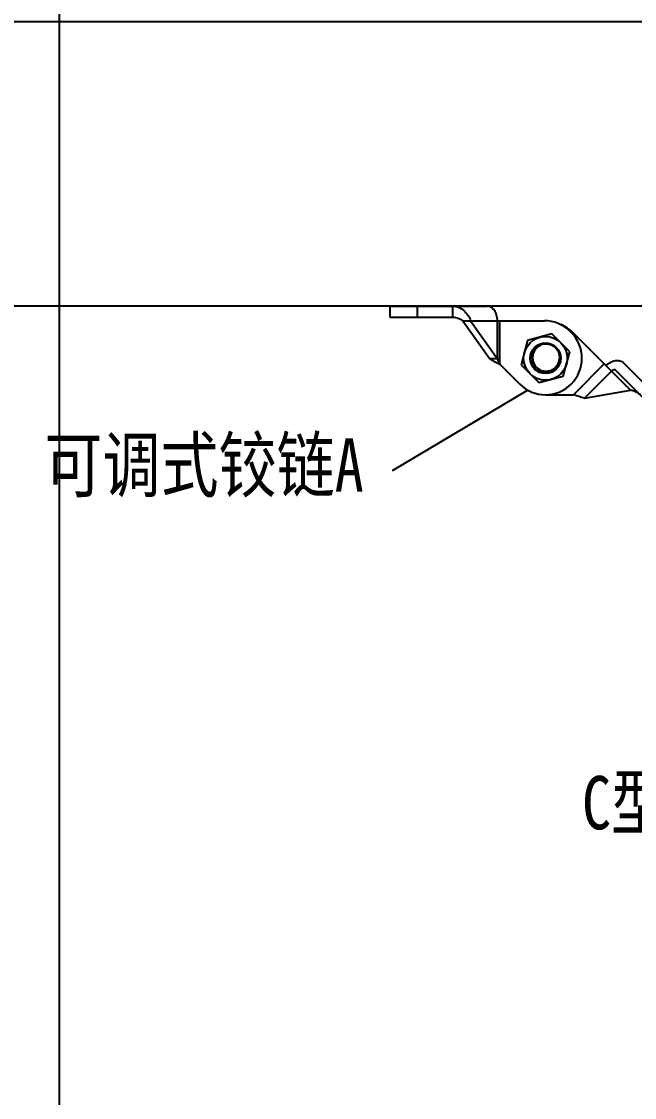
# Model space of a CAD drawing. Extents: x 69728788 to 150676229, y 20333219 to 43663798.
# Drawn here: x 75255368 to 75258257, y 20705642 to 20710709 of the extents above; entities that cross this region are included whole.
import ezdxf

# ---------------------------------------------------------------- set-up
doc = ezdxf.new("R2010")
doc.units = 0
doc.header["$LTSCALE"] = 1000
doc.header["$MEASUREMENT"] = 0
doc.layers.get('0').update_dxf_attribs({"linetype": 'CONTINUOUS'})
doc.layers.add('BZ', color=8, linetype='CONTINUOUS')
doc.layers.add('DIM_SYMB', color=3, linetype='CONTINUOUS')
doc.dimstyles.get("Standard").update_dxf_attribs({"dimtxt": 0.18, "dimasz": 0.18, "dimexe": 0.18, "dimexo": 0.0625, "dimgap": 0.09, "dimtad": 0, "dimtih": 1, "dimtoh": 1, "dimdec": 4, "dimzin": 0, "dimdsep": 46, "dimtxsty": 'Standard', "dimcen": 0.09, "dimadec": 0, "dimazin": 0, "dimtfac": 1, "dimtdec": 4, "dimtofl": 0, "dimtmove": 0, "dimatfit": 3, "dimfxl": 1, "dimtolj": 1, "dimtzin": 0, "dimarcsym": 0})

# ---------------------------------------------------------------- blocks, each defined once
blk = doc.blocks.new('gfhhrryyfd')
at = {"linetype": 'Continuous'}
for p, q in [((3688159.4, -1740810), (3688159.4, -1740861.4)), ((3688159.4, -1740810), (3688617.4, -1740810)), ((3688288, -1740810), (3688288, -1740861.4)), ((3688453.9, -1740810), (3688453.9, -1740861.4)), ((3688159.4, -1740861.4), (3688453.9, -1740861.4)), ((3688503.3, -1740878.6), (3688629.5, -1741057.2)), ((3688503.3, -1740878.6), (3688887, -1740878.6)), ((3688539.6, -1740878.6), (3688665.9, -1741057.2)), ((3688665.9, -1741057.2), (3688665.9, -1740878.6)), ((3688678, -1741083.5), (3688678, -1740878.6)), ((3688808.4, -1740971.3), (3688777.6, -1741086.1)), ((3688923.1, -1740940.6), (3688808.4, -1740971.3)), ((3689007.1, -1741024.6), (3688923.1, -1740940.6)), ((3689013.6, -1740934.1), (3689008.3, -1740928.8)), ((3689292.5, -1741205.5), (3689021.1, -1740934.1)), ((3688976.3, -1741139.3), (3689007.1, -1741024.6)), ((3688665.9, -1741057.2), (3688629.5, -1741057.2)), ((3688831.9, -1741055.1), (3688831.9, -1741055)), ((3688831.9, -1741057), (3688831.9, -1741057.1)), ((3689386, -1741202), (3689260.2, -1741076.3)), ((3688678, -1741083.5), (3688771.1, -1741176.6)), ((3688777.6, -1741086.1), (3688861.6, -1741170.1)), ((3689168.9, -1741081.9), (3689024, -1741226.8)), ((3689076.9, -1741242.4), (3689203.2, -1741116.2)), ((3689349.6, -1741238.4), (3689223.9, -1741112.6)), ((3688861.6, -1741170.1), (3688976.3, -1741139.3)), ((3688892.3, -1741226.8), (3689024, -1741226.8)), ((3689076.9, -1741242.4), (3689292.5, -1741205.5))]:
    blk.add_line(p, q, dxfattribs=at)
for radius in [102.9, 72.2, 68.6]:
    blk.add_circle((3688892.3, -1741055.3), radius, dxfattribs=at)
for centre, radius, start, end in [((3688887, -1741050), 171.5, 45, 90), ((3688899.8, -1741055.3), 171.5, 45, 67.6303), ((3688892.3, -1741055.3), 171.5, 225, 45), ((3688896.4, -1741056.3), 68.2, 72.3145, 73.9471), ((3688892.5, -1741055.3), 60.6, 177.1543, 178.7186), ((3688892.4, -1741055.3), 60.5, 178.7188, 179.6641), ((3688892.2, -1741055.3), 60.3, 179.753, 181.3733), ((3688891.8, -1741051.2), 60.1, 184.9949, 185.5079), ((3688892, -1741055.3), 60.1, 181.3738, 181.694), ((3688892.2, -1741055.3), 60.3, 181.6942, 182.6062), ((3688892.4, -1741055.3), 60.5, 182.6072, 185.598), ((3688892.4, -1741055.3), 60.5, 185.5966, 191.0995), ((3688892.2, -1741055.3), 60.3, 191.1033, 191.4834), ((3688892.3, -1741055.3), 60.4, 191.4849, 255.4448), ((3688892.3, -1741055.3), 60.5, 255.4458, 258.6736), ((3688892.3, -1741055.3), 60.4, 258.6736, 262.1434), ((3688892.3, -1741055.4), 60.4, 262.1454, 265.1582), ((3688892.4, -1741055.2), 60.6, 265.1579, 267.6951), ((3688892.4, -1741055.2), 60.5, 267.7034, 268.5113), ((3688892.4, -1741055.2), 60.5, 267.695, 268.7897), ((3688892.4, -1741055.3), 60.5, 268.5113, 269.2331), ((3688892.3, -1741055.4), 60.4, 268.7888, 271.6926), ((3688892.4, -1741055.5), 60.3, 269.2321, 271.6927)]:
    blk.add_arc(centre, radius, start, end, dxfattribs=at)
for points, knots in [([(3688453.9, -1740810), (3688463.4, -1740810), (3688482.7, -1740813.7), (3688508, -1740829.1), (3688527.6, -1740851.5), (3688536.4, -1740869.3), (3688539.6, -1740878.6)], [0, 0, 0, 0, 0.243233, 0.493078, 0.748723, 1, 1, 1, 1]), ([(3688665.9, -1740878.6), (3688665.9, -1740869.7), (3688663.6, -1740852.6), (3688653.4, -1740830.1), (3688637.6, -1740814.2), (3688623.8, -1740810), (3688617.4, -1740810)], [0, 0, 0, 0, 0.287969, 0.555344, 0.790533, 1, 1, 1, 1]), ([(3688453.9, -1740861.4), (3688463.1, -1740861.4), (3688480.9, -1740864.8), (3688496.4, -1740873.6), (3688503.3, -1740878.6)], [0, 0, 0, 0, 0.522516, 1, 1, 1, 1]), ([(3688915.2, -1740990.8), (3688905.3, -1740987.9), (3688883.9, -1740986.8), (3688859.4, -1740997.7), (3688844.6, -1741012.4), (3688836.4, -1741025.8), (3688831.9, -1741040.8), (3688831.4, -1741051.3), (3688831.9, -1741056.5)], [0, 0, 0, 0, 0.249273, 0.49841, 0.623846, 0.749245, 0.874621, 1, 1, 1, 1]), ([(3688629.5, -1741057.2), (3688636.6, -1741062), (3688652.7, -1741071.1), (3688669.2, -1741079.2), (3688678, -1741083.5)], [0, 0, 0, 0, 0.468219, 1, 1, 1, 1]), ([(3688665.9, -1741057.2), (3688666.7, -1741059.4), (3688670.3, -1741068.4), (3688674.7, -1741077), (3688678, -1741083.5)], [0, 0, 0, 0, 0.244001, 1, 1, 1, 1]), ([(3688894.1, -1741115.7), (3688899.4, -1741115.9), (3688910, -1741115), (3688925, -1741109.5), (3688938.1, -1741100.4), (3688952.1, -1741084.5), (3688961.5, -1741058.9), (3688958.7, -1741037.3), (3688955, -1741027.5)], [0, 0, 0, 0, 0.125414, 0.250833, 0.376265, 0.501706, 0.750785, 1, 1, 1, 1]), ([(3689177.4, -1741090.5), (3689183.7, -1741084.2), (3689197.4, -1741073.7), (3689220.5, -1741065), (3689243, -1741064.9), (3689255.7, -1741071.7), (3689260.2, -1741076.3)], [0, 0, 0, 0, 0.287971, 0.555344, 0.790532, 1, 1, 1, 1]), ([(3689223.9, -1741112.6), (3689222.7, -1741111.5), (3689219.5, -1741109.8), (3689213.9, -1741109.8), (3689208.2, -1741112), (3689204.7, -1741114.6), (3689203.2, -1741116.2)], [0, 0, 0, 0, 0.209498, 0.444667, 0.711989, 1, 1, 1, 1]), ([(3689076.9, -1741242.4), (3689068.4, -1741240.9), (3689050.6, -1741235.9), (3689033.2, -1741230), (3689024, -1741226.8)], [0, 0, 0, 0, 0.468219, 1, 1, 1, 1]), ([(3689339.5, -1741228.2), (3689333, -1741221.7), (3689318, -1741211.5), (3689300.8, -1741206.8), (3689292.5, -1741205.5)], [0, 0, 0, 0, 0.522516, 1, 1, 1, 1])]:
    blk.add_open_spline(points, degree=3, knots=knots, dxfattribs=at)
at = {"layer": 'BZ'}
blk.add_line((3696128.4, -1740810), (3686300.1, -1740810), dxfattribs=at)
at = {"layer": 'DIM_SYMB'}
blk.add_lwpolyline([(3686300.1, -1739469.4), (3696128.4, -1739469.4), (3696128.4, -1747620.2), (3686300.1, -1747620.2)], close=True, dxfattribs=at)
at = {"char_height": 250.906, "attachment_point": 1}
for s, insert in [('{\\fSimSun|b0|i0|c134|p2;\\W0.8;可调式铰链A}', (3686530, -1741431.9)), ('{\\fSimSun|b0|i0|c134|p2;\\W0.8;C型槽钢}', (3689064.6, -1743022.5))]:
    blk.add_mtext(s, dxfattribs=dict(at, insert=insert))
blk.add_leader([(3688809.8, -1741205.6), (3688169.8, -1741585.2)], dimstyle='Standard', override={"dimgap": 20, "dimtad": 0})

msp = doc.modelspace()

# ---------------------------------------------------------------- linework, layer by layer
at = {"color": 0}
msp.add_line((75255545.5, 20721147.7), (75255545.5, 20686351.1), dxfattribs=at)

# ---------------------------------------------------------------- block references
at = {"lineweight": -3, "xscale": 0.9999959468841553, "yscale": 0.9999959506094456, "zscale": 0.9999959495959999}
msp.add_blockref('gfhhrryyfd', (71568960.3, 22450171.1), dxfattribs=at)

doc.saveas('drawing.dxf')
